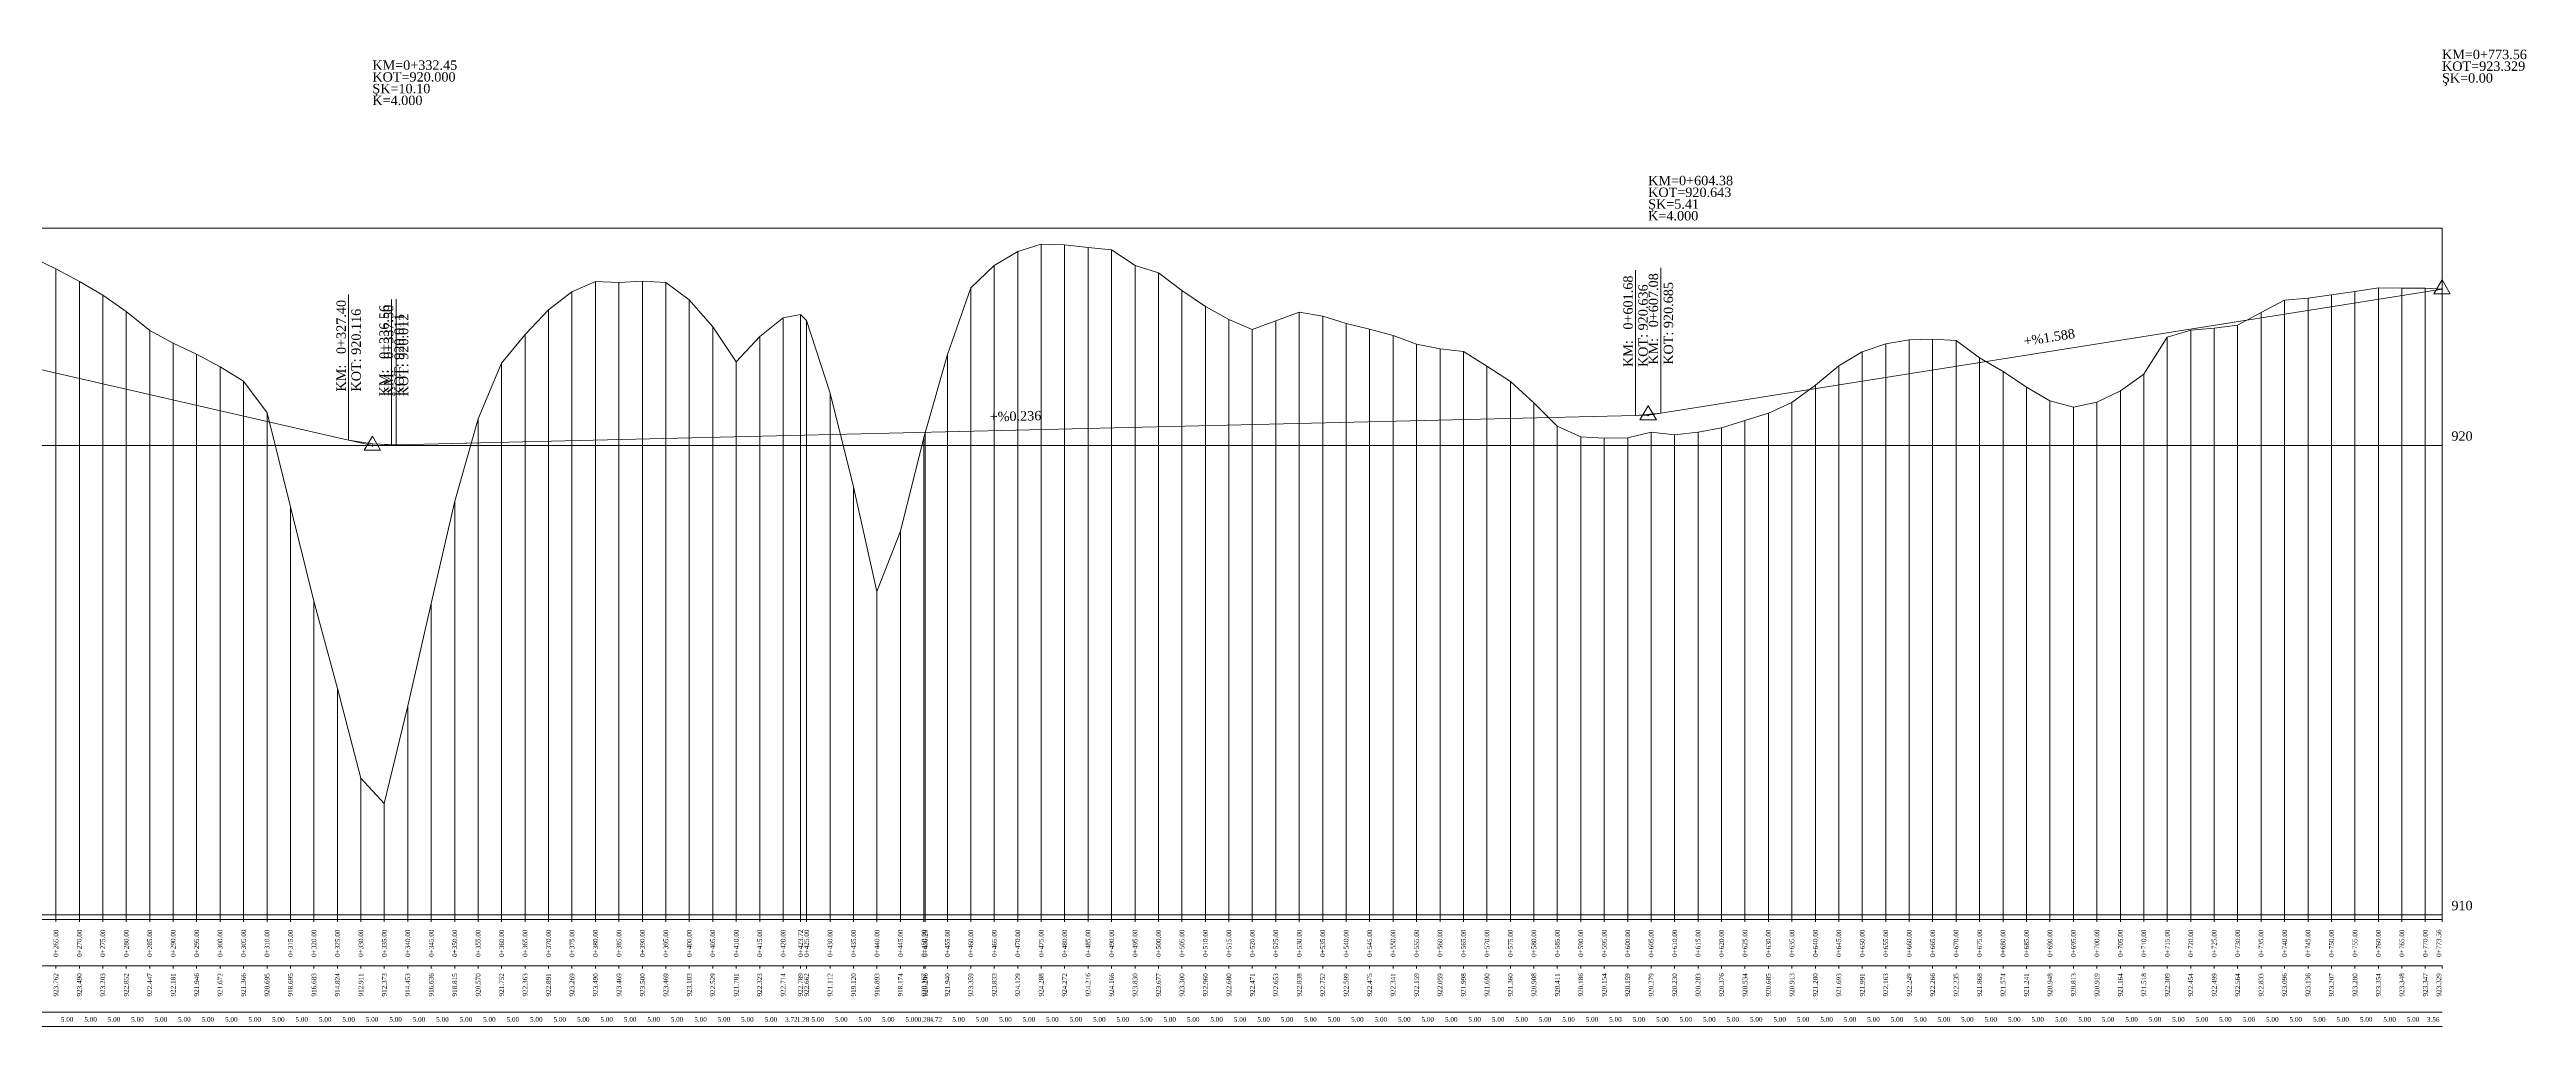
# Model space of a CAD drawing. Header units: metres. Extents: x 478603 to 489313, y 4282657 to 4289463.
# Drawn here: x 484211 to 484739, y 4287267 to 4287475 of the extents above; entities that cross this region are included whole.
import ezdxf

# ---------------------------------------------------------------- set-up
doc = ezdxf.new("R2010")
doc.units = ezdxf.units.M
for name, color, linetype, lineweight in [('PL_SEMBOL', 7, 'Continuous', 0), ('PR_ALINMAN', 1, 'Continuous', 0), ('PR_ENK_ARAMESAFE', 5, 'Continuous', 0), ('PR_ENK_EKSEN1', 5, 'Continuous', 0), ('PR_ENK_EKSEN1D', 1, 'Continuous', 0), ('PR_ENK_KM', 18, 'Continuous', 0), ('PR_ENK_Z', 96, 'Continuous', 0), ('PR_KIYAS', 153, 'Continuous', 0), ('PR_KURP', 2, 'Continuous', 0), ('PR_KURP_MIN', 30, 'Continuous', 0), ('PR_KURP_TF', 4, 'Continuous', 0), ('PR_KURP_TO', 96, 'Continuous', 0), ('PR_OLCEK', 1, 'Continuous', 0), ('PR_PROFIL', 153, 'Continuous', 0), ('PR_TANJANT', 30, 'Continuous', 0)]:
    doc.layers.add(name, color=color, linetype=linetype, lineweight=lineweight)
doc.styles.get("Standard").update_dxf_attribs({"font": 'times.ttf'})

# ---------------------------------------------------------------- blocks, each defined once
blk = doc.blocks.new('3')
at = {"layer": 'PL_SEMBOL'}
for p, q in [((0, 2), (-1.75, -1)), ((0.125, 0.125), (-0.125, -0.125)), ((-0.125, 0.125), (0.125, -0.125)), ((1.75, -1), (0, 2)), ((-1.75, -1), (1.75, -1))]:
    blk.add_line(p, q, dxfattribs=at)

msp = doc.modelspace()

# ---------------------------------------------------------------- linework, layer by layer
at = {"layer": 'PR_ALINMAN'}
for p, q in [((484127.3, 4287425.91), (484274.96, 4287392.1)), ((484554.64, 4287397.8), (484721.12, 4287424.23)), ((484285.06, 4287391.07), (484549.23, 4287397.31))]:
    msp.add_line(p, q, dxfattribs=at)
at = {"layer": 'PR_ENK_EKSEN1'}
for p, q in [((484207.56, 4287430.96), (484212.56, 4287428.56)), ((484412.56, 4287429.28), (484417.56, 4287432.23)), ((484417.56, 4287432.23), (484422.56, 4287433.82)), ((484422.56, 4287433.82), (484427.56, 4287433.67)), ((484427.56, 4287433.67), (484432.56, 4287433.1)), ((484432.56, 4287433.1), (484437.56, 4287432.6)), ((484437.56, 4287432.6), (484442.56, 4287429.25)), ((484212.56, 4287428.56), (484217.56, 4287425.85)), ((484217.56, 4287425.85), (484222.56, 4287422.98)), ((484322.56, 4287423.64), (484327.56, 4287425.85)), ((484327.56, 4287425.85), (484332.56, 4287425.64)), ((484332.56, 4287425.64), (484337.56, 4287425.95)), ((484337.56, 4287425.95), (484342.56, 4287425.63)), ((484342.56, 4287425.63), (484347.56, 4287421.98)), ((484407.56, 4287424.54), (484412.56, 4287429.28)), ((484442.56, 4287429.25), (484447.56, 4287427.71)), ((484447.56, 4287427.71), (484452.56, 4287423.95)), ((484222.56, 4287422.98), (484227.56, 4287419.47)), ((484312.56, 4287414.58), (484317.56, 4287419.86)), ((484317.56, 4287419.86), (484322.56, 4287423.64)), ((484347.56, 4287421.98), (484352.56, 4287416.24)), ((484402.56, 4287410.35), (484407.56, 4287424.54)), ((484452.56, 4287423.95), (484457.56, 4287420.54)), ((484457.56, 4287420.54), (484462.56, 4287417.75)), ((484682.56, 4287419.28), (484687.56, 4287421.9)), ((484687.56, 4287421.9), (484692.56, 4287422.31)), ((484692.56, 4287422.31), (484697.56, 4287423.02)), ((484697.56, 4287423.02), (484702.56, 4287423.75)), ((484702.56, 4287423.75), (484707.56, 4287424.49)), ((484707.56, 4287424.49), (484712.56, 4287424.42)), ((484712.56, 4287424.42), (484717.56, 4287424.41)), ((484717.56, 4287424.41), (484721.12, 4287424.23)), ((484227.56, 4287419.47), (484232.56, 4287415.42)), ((484232.56, 4287415.42), (484237.56, 4287412.75)), ((484307.56, 4287408.46), (484312.56, 4287414.58)), ((484352.56, 4287416.24), (484357.56, 4287408.76)), ((484362.56, 4287414.18), (484367.56, 4287418.09)), ((484367.56, 4287418.09), (484371.27, 4287418.84)), ((484371.27, 4287418.84), (484372.56, 4287417.57)), ((484372.56, 4287417.57), (484377.56, 4287402.07)), ((484462.56, 4287417.75), (484467.56, 4287415.65)), ((484467.56, 4287415.65), (484472.56, 4287417.48)), ((484472.56, 4287417.48), (484477.56, 4287419.33)), ((484477.56, 4287419.33), (484482.56, 4287418.47)), ((484482.56, 4287418.47), (484487.56, 4287416.93)), ((484487.56, 4287416.93), (484492.56, 4287415.69)), ((484492.56, 4287415.69), (484497.56, 4287414.36)), ((484662.56, 4287414.04), (484667.56, 4287415.48)), ((484667.56, 4287415.48), (484672.56, 4287415.94)), ((484672.56, 4287415.94), (484677.56, 4287416.59)), ((484677.56, 4287416.59), (484682.56, 4287419.28)), ((484237.56, 4287412.75), (484242.56, 4287410.41)), ((484242.56, 4287410.41), (484247.56, 4287407.67)), ((484357.56, 4287408.76), (484362.56, 4287414.18)), ((484397.84, 4287393.6), (484402.56, 4287410.35)), ((484497.56, 4287414.36), (484502.56, 4287412.54)), ((484502.56, 4287412.54), (484507.56, 4287411.54)), ((484507.56, 4287411.54), (484512.56, 4287410.92)), ((484512.56, 4287410.92), (484517.56, 4287407.84)), ((484592.56, 4287407.88), (484597.56, 4287410.85)), ((484597.56, 4287410.85), (484602.56, 4287412.57)), ((484602.56, 4287412.57), (484607.56, 4287413.43)), ((484607.56, 4287413.43), (484612.56, 4287413.6)), ((484612.56, 4287413.6), (484617.56, 4287413.3)), ((484617.56, 4287413.3), (484622.56, 4287409.63)), ((484622.56, 4287409.63), (484627.56, 4287406.69)), ((484657.56, 4287406.12), (484662.56, 4287414.04)), ((484247.56, 4287407.67), (484252.56, 4287404.61)), ((484252.56, 4287404.61), (484257.56, 4287397.9)), ((484302.56, 4287396.64), (484307.56, 4287408.46)), ((484517.56, 4287407.84), (484522.56, 4287404.55)), ((484522.56, 4287404.55), (484527.56, 4287400.03)), ((484587.56, 4287403.75), (484592.56, 4287407.88)), ((484627.56, 4287406.69), (484632.56, 4287403.36)), ((484652.56, 4287402.58), (484657.56, 4287406.12)), ((484377.56, 4287402.07), (484382.56, 4287382.15)), ((484527.56, 4287400.03), (484532.56, 4287395.05)), ((484577.56, 4287397.79), (484582.56, 4287400.08)), ((484582.56, 4287400.08), (484587.56, 4287403.75)), ((484632.56, 4287403.36), (484637.56, 4287400.42)), ((484637.56, 4287400.42), (484642.56, 4287399.07)), ((484642.56, 4287399.07), (484647.56, 4287400.14)), ((484647.56, 4287400.14), (484652.56, 4287402.58)), ((484257.56, 4287397.9), (484262.56, 4287377.89)), ((484297.56, 4287379.1), (484302.56, 4287396.64)), ((484397.56, 4287392.62), (484397.84, 4287393.6)), ((484532.56, 4287395.05), (484537.56, 4287392.81)), ((484547.56, 4287392.54), (484552.56, 4287393.74)), ((484552.56, 4287393.74), (484557.56, 4287393.24)), ((484557.56, 4287393.24), (484562.56, 4287393.78)), ((484562.56, 4287393.78), (484567.56, 4287394.71)), ((484567.56, 4287394.71), (484572.56, 4287396.29)), ((484572.56, 4287396.29), (484577.56, 4287397.79)), ((484392.56, 4287372.69), (484397.56, 4287392.62)), ((484537.56, 4287392.81), (484542.56, 4287392.49)), ((484542.56, 4287392.49), (484547.56, 4287392.54)), ((484262.56, 4287377.89), (484267.56, 4287357.77)), ((484292.56, 4287357.31), (484297.56, 4287379.1)), ((484382.56, 4287382.15), (484387.56, 4287359.87)), ((484387.56, 4287359.87), (484392.56, 4287372.69)), ((484267.56, 4287357.77), (484272.56, 4287339.19)), ((484287.56, 4287335.47), (484292.56, 4287357.31)), ((484272.56, 4287339.19), (484277.56, 4287320.05)), ((484282.56, 4287314.67), (484287.56, 4287335.47)), ((484277.56, 4287320.05), (484282.56, 4287314.67))]:
    msp.add_line(p, q, dxfattribs=at)
at = {"layer": 'PR_ENK_EKSEN1D'}
for p, q in [((484417.56, 4287289.95), (484417.56, 4287432.23)), ((484422.56, 4287289.95), (484422.56, 4287433.82)), ((484427.56, 4287289.95), (484427.56, 4287433.67)), ((484432.56, 4287289.95), (484432.56, 4287433.1)), ((484437.56, 4287289.95), (484437.56, 4287432.6)), ((484212.56, 4287289.95), (484212.56, 4287428.56)), ((484217.56, 4287289.95), (484217.56, 4287425.85)), ((484327.56, 4287289.95), (484327.56, 4287425.85)), ((484332.56, 4287289.95), (484332.56, 4287425.64)), ((484337.56, 4287289.95), (484337.56, 4287425.95)), ((484342.56, 4287289.95), (484342.56, 4287425.63)), ((484412.56, 4287289.95), (484412.56, 4287429.28)), ((484442.56, 4287289.95), (484442.56, 4287429.25)), ((484447.56, 4287289.95), (484447.56, 4287427.71)), ((484222.56, 4287289.95), (484222.56, 4287422.98)), ((484317.56, 4287289.95), (484317.56, 4287419.86)), ((484322.56, 4287289.95), (484322.56, 4287423.64)), ((484347.56, 4287289.95), (484347.56, 4287421.98)), ((484407.56, 4287289.95), (484407.56, 4287424.54)), ((484452.56, 4287289.95), (484452.56, 4287423.95)), ((484457.56, 4287289.95), (484457.56, 4287420.54)), ((484687.56, 4287289.95), (484687.56, 4287421.9)), ((484692.56, 4287289.95), (484692.56, 4287422.31)), ((484697.56, 4287289.95), (484697.56, 4287423.02)), ((484702.56, 4287289.95), (484702.56, 4287423.75)), ((484707.56, 4287289.95), (484707.56, 4287424.49)), ((484712.56, 4287289.95), (484712.56, 4287424.42)), ((484717.56, 4287289.95), (484717.56, 4287424.41)), ((484721.12, 4287289.95), (484721.12, 4287424.23)), ((484227.56, 4287289.95), (484227.56, 4287419.47)), ((484232.56, 4287289.95), (484232.56, 4287415.42)), ((484312.56, 4287289.95), (484312.56, 4287414.58)), ((484352.56, 4287289.95), (484352.56, 4287416.24)), ((484367.56, 4287289.95), (484367.56, 4287418.09)), ((484371.27, 4287289.95), (484371.27, 4287418.84)), ((484372.56, 4287289.95), (484372.56, 4287417.57)), ((484462.56, 4287289.95), (484462.56, 4287417.75)), ((484467.56, 4287289.95), (484467.56, 4287415.65)), ((484472.56, 4287289.95), (484472.56, 4287417.48)), ((484477.56, 4287289.95), (484477.56, 4287419.33)), ((484482.56, 4287289.95), (484482.56, 4287418.47)), ((484487.56, 4287289.95), (484487.56, 4287416.93)), ((484492.56, 4287289.95), (484492.56, 4287415.69)), ((484667.56, 4287289.95), (484667.56, 4287415.48)), ((484672.56, 4287289.95), (484672.56, 4287415.94)), ((484677.56, 4287289.95), (484677.56, 4287416.59)), ((484682.56, 4287289.95), (484682.56, 4287419.28)), ((484237.56, 4287289.95), (484237.56, 4287412.75)), ((484242.56, 4287289.95), (484242.56, 4287410.41)), ((484362.56, 4287289.95), (484362.56, 4287414.18)), ((484402.56, 4287289.95), (484402.56, 4287410.35)), ((484497.56, 4287289.95), (484497.56, 4287414.36)), ((484502.56, 4287289.95), (484502.56, 4287412.54)), ((484507.56, 4287289.95), (484507.56, 4287411.54)), ((484512.56, 4287289.95), (484512.56, 4287410.92)), ((484597.56, 4287289.95), (484597.56, 4287410.85)), ((484602.56, 4287289.95), (484602.56, 4287412.57)), ((484607.56, 4287289.95), (484607.56, 4287413.43)), ((484612.56, 4287289.95), (484612.56, 4287413.6)), ((484617.56, 4287289.95), (484617.56, 4287413.3)), ((484622.56, 4287289.95), (484622.56, 4287409.63)), ((484662.56, 4287289.95), (484662.56, 4287414.04)), ((484247.56, 4287289.95), (484247.56, 4287407.67)), ((484252.56, 4287289.95), (484252.56, 4287404.61)), ((484307.56, 4287289.95), (484307.56, 4287408.46)), ((484357.56, 4287289.95), (484357.56, 4287408.76)), ((484517.56, 4287289.95), (484517.56, 4287407.84)), ((484522.56, 4287289.95), (484522.56, 4287404.55)), ((484592.56, 4287289.95), (484592.56, 4287407.88)), ((484627.56, 4287289.95), (484627.56, 4287406.69)), ((484657.56, 4287289.95), (484657.56, 4287406.12)), ((484377.56, 4287289.95), (484377.56, 4287402.07)), ((484527.56, 4287289.95), (484527.56, 4287400.03)), ((484582.56, 4287289.95), (484582.56, 4287400.08)), ((484587.56, 4287289.95), (484587.56, 4287403.75)), ((484632.56, 4287289.95), (484632.56, 4287403.36)), ((484637.56, 4287289.95), (484637.56, 4287400.42)), ((484642.56, 4287289.95), (484642.56, 4287399.07)), ((484647.56, 4287289.95), (484647.56, 4287400.14)), ((484652.56, 4287289.95), (484652.56, 4287402.58)), ((484257.56, 4287289.95), (484257.56, 4287397.9)), ((484302.56, 4287289.95), (484302.56, 4287396.64)), ((484397.84, 4287289.95), (484397.84, 4287393.6)), ((484532.56, 4287289.95), (484532.56, 4287395.05)), ((484552.56, 4287289.95), (484552.56, 4287393.74)), ((484562.56, 4287289.95), (484562.56, 4287393.78)), ((484567.56, 4287289.95), (484567.56, 4287394.71)), ((484572.56, 4287289.95), (484572.56, 4287396.29)), ((484577.56, 4287289.95), (484577.56, 4287397.79)), ((484397.56, 4287289.95), (484397.56, 4287392.62)), ((484537.56, 4287289.95), (484537.56, 4287392.81)), ((484542.56, 4287289.95), (484542.56, 4287392.49)), ((484547.56, 4287289.95), (484547.56, 4287392.54)), ((484557.56, 4287289.95), (484557.56, 4287393.24)), ((484262.56, 4287289.95), (484262.56, 4287377.89)), ((484297.56, 4287289.95), (484297.56, 4287379.1)), ((484382.56, 4287289.95), (484382.56, 4287382.15)), ((484392.56, 4287289.95), (484392.56, 4287372.69)), ((484267.56, 4287289.95), (484267.56, 4287357.77)), ((484292.56, 4287289.95), (484292.56, 4287357.31)), ((484387.56, 4287289.95), (484387.56, 4287359.87)), ((484272.56, 4287289.95), (484272.56, 4287339.19)), ((484287.56, 4287289.95), (484287.56, 4287335.47)), ((484277.56, 4287289.95), (484277.56, 4287320.05)), ((484282.56, 4287289.95), (484282.56, 4287314.67))]:
    msp.add_line(p, q, dxfattribs=at)
at = {"layer": 'PR_KIYAS'}
for p, q in [((483947.56, 4287390.95), (484721.12, 4287390.95)), ((483947.56, 4287290.95), (484721.12, 4287290.95))]:
    msp.add_line(p, q, dxfattribs=at)
at = {"layer": 'PR_KURP'}
for p, q in [((484549.23, 4287397.31), (484554.64, 4287397.8)), ((484274.96, 4287392.1), (484280.01, 4287391.27)), ((484280.01, 4287391.27), (484285.06, 4287391.07))]:
    msp.add_line(p, q, dxfattribs=at)
at = {"layer": 'PR_KURP_MIN'}
msp.add_line((484284.11, 4287391.05), (484284.11, 4287422.05), dxfattribs=at)
at = {"layer": 'PR_KURP_TF'}
for p, q in [((484554.64, 4287397.8), (484554.64, 4287428.8)), ((484285.06, 4287391.07), (484285.06, 4287422.07))]:
    msp.add_line(p, q, dxfattribs=at)
at = {"layer": 'PR_KURP_TO'}
for p, q in [((484549.23, 4287397.31), (484549.23, 4287428.31)), ((484274.96, 4287392.1), (484274.96, 4287423.1))]:
    msp.add_line(p, q, dxfattribs=at)
at = {"layer": 'PR_OLCEK'}
msp.add_point((484721.12, 4287289.95, 909.9), dxfattribs=at)
at = {"layer": 'PR_PROFIL'}
for p, q in [((483947.56, 4287437.24), (484721.12, 4287437.24)), ((484721.12, 4287289.95), (484721.12, 4287437.24)), ((483927.56, 4287289.95), (484721.12, 4287289.95)), ((484212.56, 4287289.45), (484212.56, 4287289.95)), ((484217.56, 4287289.45), (484217.56, 4287289.95)), ((484222.56, 4287289.45), (484222.56, 4287289.95)), ((484227.56, 4287289.45), (484227.56, 4287289.95)), ((484232.56, 4287289.45), (484232.56, 4287289.95)), ((484237.56, 4287289.45), (484237.56, 4287289.95)), ((484242.56, 4287289.45), (484242.56, 4287289.95)), ((484247.56, 4287289.45), (484247.56, 4287289.95)), ((484252.56, 4287289.45), (484252.56, 4287289.95)), ((484257.56, 4287289.45), (484257.56, 4287289.95)), ((484262.56, 4287289.45), (484262.56, 4287289.95)), ((484267.56, 4287289.45), (484267.56, 4287289.95)), ((484272.56, 4287289.45), (484272.56, 4287289.95)), ((484277.56, 4287289.45), (484277.56, 4287289.95)), ((484282.56, 4287289.45), (484282.56, 4287289.95)), ((484287.56, 4287289.45), (484287.56, 4287289.95)), ((484292.56, 4287289.45), (484292.56, 4287289.95)), ((484297.56, 4287289.45), (484297.56, 4287289.95)), ((484302.56, 4287289.45), (484302.56, 4287289.95)), ((484307.56, 4287289.45), (484307.56, 4287289.95)), ((484312.56, 4287289.45), (484312.56, 4287289.95)), ((484317.56, 4287289.45), (484317.56, 4287289.95)), ((484322.56, 4287289.45), (484322.56, 4287289.95)), ((484327.56, 4287289.45), (484327.56, 4287289.95)), ((484332.56, 4287289.45), (484332.56, 4287289.95)), ((484337.56, 4287289.45), (484337.56, 4287289.95)), ((484342.56, 4287289.45), (484342.56, 4287289.95)), ((484347.56, 4287289.45), (484347.56, 4287289.95)), ((484352.56, 4287289.45), (484352.56, 4287289.95)), ((484357.56, 4287289.45), (484357.56, 4287289.95)), ((484362.56, 4287289.45), (484362.56, 4287289.95)), ((484367.56, 4287289.45), (484367.56, 4287289.95)), ((484371.27, 4287289.45), (484371.27, 4287289.95)), ((484372.56, 4287289.45), (484372.56, 4287289.95)), ((484377.56, 4287289.45), (484377.56, 4287289.95)), ((484382.56, 4287289.45), (484382.56, 4287289.95)), ((484387.56, 4287289.45), (484387.56, 4287289.95)), ((484392.56, 4287289.45), (484392.56, 4287289.95)), ((484397.56, 4287289.45), (484397.56, 4287289.95)), ((484397.84, 4287289.45), (484397.84, 4287289.95)), ((484402.56, 4287289.45), (484402.56, 4287289.95)), ((484407.56, 4287289.45), (484407.56, 4287289.95)), ((484412.56, 4287289.45), (484412.56, 4287289.95)), ((484417.56, 4287289.45), (484417.56, 4287289.95)), ((484422.56, 4287289.45), (484422.56, 4287289.95)), ((484427.56, 4287289.45), (484427.56, 4287289.95)), ((484432.56, 4287289.45), (484432.56, 4287289.95)), ((484437.56, 4287289.45), (484437.56, 4287289.95)), ((484442.56, 4287289.45), (484442.56, 4287289.95)), ((484447.56, 4287289.45), (484447.56, 4287289.95)), ((484452.56, 4287289.45), (484452.56, 4287289.95)), ((484457.56, 4287289.45), (484457.56, 4287289.95)), ((484462.56, 4287289.45), (484462.56, 4287289.95)), ((484467.56, 4287289.45), (484467.56, 4287289.95)), ((484472.56, 4287289.45), (484472.56, 4287289.95)), ((484477.56, 4287289.45), (484477.56, 4287289.95)), ((484482.56, 4287289.45), (484482.56, 4287289.95)), ((484487.56, 4287289.45), (484487.56, 4287289.95)), ((484492.56, 4287289.45), (484492.56, 4287289.95)), ((484497.56, 4287289.45), (484497.56, 4287289.95)), ((484502.56, 4287289.45), (484502.56, 4287289.95)), ((484507.56, 4287289.45), (484507.56, 4287289.95)), ((484512.56, 4287289.45), (484512.56, 4287289.95)), ((484517.56, 4287289.45), (484517.56, 4287289.95)), ((484522.56, 4287289.45), (484522.56, 4287289.95)), ((484527.56, 4287289.45), (484527.56, 4287289.95)), ((484532.56, 4287289.45), (484532.56, 4287289.95)), ((484537.56, 4287289.45), (484537.56, 4287289.95)), ((484542.56, 4287289.45), (484542.56, 4287289.95)), ((484547.56, 4287289.45), (484547.56, 4287289.95)), ((484552.56, 4287289.45), (484552.56, 4287289.95)), ((484557.56, 4287289.45), (484557.56, 4287289.95)), ((484562.56, 4287289.45), (484562.56, 4287289.95)), ((484567.56, 4287289.45), (484567.56, 4287289.95)), ((484572.56, 4287289.45), (484572.56, 4287289.95)), ((484577.56, 4287289.45), (484577.56, 4287289.95)), ((484582.56, 4287289.45), (484582.56, 4287289.95)), ((484587.56, 4287289.45), (484587.56, 4287289.95)), ((484592.56, 4287289.45), (484592.56, 4287289.95)), ((484597.56, 4287289.45), (484597.56, 4287289.95)), ((484602.56, 4287289.45), (484602.56, 4287289.95)), ((484607.56, 4287289.45), (484607.56, 4287289.95)), ((484612.56, 4287289.45), (484612.56, 4287289.95)), ((484617.56, 4287289.45), (484617.56, 4287289.95)), ((484622.56, 4287289.45), (484622.56, 4287289.95)), ((484627.56, 4287289.45), (484627.56, 4287289.95)), ((484632.56, 4287289.45), (484632.56, 4287289.95)), ((484637.56, 4287289.45), (484637.56, 4287289.95)), ((484642.56, 4287289.45), (484642.56, 4287289.95)), ((484647.56, 4287289.45), (484647.56, 4287289.95)), ((484652.56, 4287289.45), (484652.56, 4287289.95)), ((484657.56, 4287289.45), (484657.56, 4287289.95)), ((484662.56, 4287289.45), (484662.56, 4287289.95)), ((484667.56, 4287289.45), (484667.56, 4287289.95)), ((484672.56, 4287289.45), (484672.56, 4287289.95)), ((484677.56, 4287289.45), (484677.56, 4287289.95)), ((484682.56, 4287289.45), (484682.56, 4287289.95)), ((484687.56, 4287289.45), (484687.56, 4287289.95)), ((484692.56, 4287289.45), (484692.56, 4287289.95)), ((484697.56, 4287289.45), (484697.56, 4287289.95)), ((484702.56, 4287289.45), (484702.56, 4287289.95)), ((484707.56, 4287289.45), (484707.56, 4287289.95)), ((484712.56, 4287289.45), (484712.56, 4287289.95)), ((484717.56, 4287289.45), (484717.56, 4287289.95)), ((484721.12, 4287289.45), (484721.12, 4287289.95)), ((483927.56, 4287280.07), (484721.12, 4287280.07)), ((484212.56, 4287279.57), (484212.56, 4287280.07)), ((484217.56, 4287279.57), (484217.56, 4287280.07)), ((484222.56, 4287279.57), (484222.56, 4287280.07)), ((484227.56, 4287279.57), (484227.56, 4287280.07)), ((484232.56, 4287279.57), (484232.56, 4287280.07)), ((484237.56, 4287279.57), (484237.56, 4287280.07)), ((484242.56, 4287279.57), (484242.56, 4287280.07)), ((484247.56, 4287279.57), (484247.56, 4287280.07)), ((484252.56, 4287279.57), (484252.56, 4287280.07)), ((484257.56, 4287279.57), (484257.56, 4287280.07)), ((484262.56, 4287279.57), (484262.56, 4287280.07)), ((484267.56, 4287279.57), (484267.56, 4287280.07)), ((484272.56, 4287279.57), (484272.56, 4287280.07)), ((484277.56, 4287279.57), (484277.56, 4287280.07)), ((484282.56, 4287279.57), (484282.56, 4287280.07)), ((484287.56, 4287279.57), (484287.56, 4287280.07)), ((484292.56, 4287279.57), (484292.56, 4287280.07)), ((484297.56, 4287279.57), (484297.56, 4287280.07)), ((484302.56, 4287279.57), (484302.56, 4287280.07)), ((484307.56, 4287279.57), (484307.56, 4287280.07)), ((484312.56, 4287279.57), (484312.56, 4287280.07)), ((484317.56, 4287279.57), (484317.56, 4287280.07)), ((484322.56, 4287279.57), (484322.56, 4287280.07)), ((484327.56, 4287279.57), (484327.56, 4287280.07)), ((484332.56, 4287279.57), (484332.56, 4287280.07)), ((484337.56, 4287279.57), (484337.56, 4287280.07)), ((484342.56, 4287279.57), (484342.56, 4287280.07)), ((484347.56, 4287279.57), (484347.56, 4287280.07)), ((484352.56, 4287279.57), (484352.56, 4287280.07)), ((484357.56, 4287279.57), (484357.56, 4287280.07)), ((484362.56, 4287279.57), (484362.56, 4287280.07)), ((484367.56, 4287279.57), (484367.56, 4287280.07)), ((484371.27, 4287279.57), (484371.27, 4287280.07)), ((484372.56, 4287279.57), (484372.56, 4287280.07)), ((484377.56, 4287279.57), (484377.56, 4287280.07)), ((484382.56, 4287279.57), (484382.56, 4287280.07)), ((484387.56, 4287279.57), (484387.56, 4287280.07)), ((484392.56, 4287279.57), (484392.56, 4287280.07)), ((484397.56, 4287279.57), (484397.56, 4287280.07)), ((484397.84, 4287279.57), (484397.84, 4287280.07)), ((484402.56, 4287279.57), (484402.56, 4287280.07)), ((484407.56, 4287279.57), (484407.56, 4287280.07)), ((484412.56, 4287279.57), (484412.56, 4287280.07)), ((484417.56, 4287279.57), (484417.56, 4287280.07)), ((484422.56, 4287279.57), (484422.56, 4287280.07)), ((484427.56, 4287279.57), (484427.56, 4287280.07)), ((484432.56, 4287279.57), (484432.56, 4287280.07)), ((484437.56, 4287279.57), (484437.56, 4287280.07)), ((484442.56, 4287279.57), (484442.56, 4287280.07)), ((484447.56, 4287279.57), (484447.56, 4287280.07)), ((484452.56, 4287279.57), (484452.56, 4287280.07)), ((484457.56, 4287279.57), (484457.56, 4287280.07)), ((484462.56, 4287279.57), (484462.56, 4287280.07)), ((484467.56, 4287279.57), (484467.56, 4287280.07)), ((484472.56, 4287279.57), (484472.56, 4287280.07)), ((484477.56, 4287279.57), (484477.56, 4287280.07)), ((484482.56, 4287279.57), (484482.56, 4287280.07)), ((484487.56, 4287279.57), (484487.56, 4287280.07)), ((484492.56, 4287279.57), (484492.56, 4287280.07)), ((484497.56, 4287279.57), (484497.56, 4287280.07)), ((484502.56, 4287279.57), (484502.56, 4287280.07)), ((484507.56, 4287279.57), (484507.56, 4287280.07)), ((484512.56, 4287279.57), (484512.56, 4287280.07)), ((484517.56, 4287279.57), (484517.56, 4287280.07)), ((484522.56, 4287279.57), (484522.56, 4287280.07)), ((484527.56, 4287279.57), (484527.56, 4287280.07)), ((484532.56, 4287279.57), (484532.56, 4287280.07)), ((484537.56, 4287279.57), (484537.56, 4287280.07)), ((484542.56, 4287279.57), (484542.56, 4287280.07)), ((484547.56, 4287279.57), (484547.56, 4287280.07)), ((484552.56, 4287279.57), (484552.56, 4287280.07)), ((484557.56, 4287279.57), (484557.56, 4287280.07)), ((484562.56, 4287279.57), (484562.56, 4287280.07)), ((484567.56, 4287279.57), (484567.56, 4287280.07)), ((484572.56, 4287279.57), (484572.56, 4287280.07)), ((484577.56, 4287279.57), (484577.56, 4287280.07)), ((484582.56, 4287279.57), (484582.56, 4287280.07)), ((484587.56, 4287279.57), (484587.56, 4287280.07)), ((484592.56, 4287279.57), (484592.56, 4287280.07)), ((484597.56, 4287279.57), (484597.56, 4287280.07)), ((484602.56, 4287279.57), (484602.56, 4287280.07)), ((484607.56, 4287279.57), (484607.56, 4287280.07)), ((484612.56, 4287279.57), (484612.56, 4287280.07)), ((484617.56, 4287279.57), (484617.56, 4287280.07)), ((484622.56, 4287279.57), (484622.56, 4287280.07)), ((484627.56, 4287279.57), (484627.56, 4287280.07)), ((484632.56, 4287279.57), (484632.56, 4287280.07)), ((484637.56, 4287279.57), (484637.56, 4287280.07)), ((484642.56, 4287279.57), (484642.56, 4287280.07)), ((484647.56, 4287279.57), (484647.56, 4287280.07)), ((484652.56, 4287279.57), (484652.56, 4287280.07)), ((484657.56, 4287279.57), (484657.56, 4287280.07)), ((484662.56, 4287279.57), (484662.56, 4287280.07)), ((484667.56, 4287279.57), (484667.56, 4287280.07)), ((484672.56, 4287279.57), (484672.56, 4287280.07)), ((484677.56, 4287279.57), (484677.56, 4287280.07)), ((484682.56, 4287279.57), (484682.56, 4287280.07)), ((484687.56, 4287279.57), (484687.56, 4287280.07)), ((484692.56, 4287279.57), (484692.56, 4287280.07)), ((484697.56, 4287279.57), (484697.56, 4287280.07)), ((484702.56, 4287279.57), (484702.56, 4287280.07)), ((484707.56, 4287279.57), (484707.56, 4287280.07)), ((484712.56, 4287279.57), (484712.56, 4287280.07)), ((484717.56, 4287279.57), (484717.56, 4287280.07)), ((484721.12, 4287279.57), (484721.12, 4287280.07)), ((483927.56, 4287270.2), (484721.12, 4287270.2)), ((483927.56, 4287267.2), (484721.12, 4287267.2))]:
    msp.add_line(p, q, dxfattribs=at)
at = {"layer": 'PR_TANJANT'}
for p, q in [((484549.23, 4287397.31), (484551.93, 4287397.37)), ((484551.93, 4287397.37), (484554.64, 4287397.8)), ((484274.96, 4287392.1), (484280.01, 4287390.95)), ((484280.01, 4287390.95), (484285.06, 4287391.07))]:
    msp.add_line(p, q, dxfattribs=at)

# ---------------------------------------------------------------- block references
at = {"layer": 'PR_ALINMAN'}
for p in [(484721.12, 4287424.23), (484551.93, 4287397.37), (484280.01, 4287390.95)]:
    msp.add_blockref('3', p, dxfattribs=at)

# ---------------------------------------------------------------- texts
for s, p in [('KM=0+332.45', (484280.01, 4287470.95)), ('KM=0+773.56', (484721.12, 4287473.23)), ('KOT=923.329', (484721.12, 4287470.73)), ('KOT=920.000', (484280.01, 4287468.45)), ('ŞK=10.10', (484280.01, 4287465.95)), ('ŞK=0.00', (484721.12, 4287468.23)), ('K=4.000', (484280.01, 4287463.45)), ('KM=0+604.38', (484551.93, 4287446.37)), ('KOT=920.643', (484551.93, 4287443.87)), ('K=4.000', (484551.93, 4287438.87)), ('ŞK=5.41', (484551.93, 4287441.37))]:
    msp.add_text(s, height=2, dxfattribs=at).set_placement(p)
for s, rotation, p in [('+%1.588', 9.0217, (484632.13, 4287412.13)), ('+%0.236', 1.3536, (484411.6, 4287396.06))]:
    msp.add_text(s, height=2, rotation=rotation, dxfattribs=at).set_placement(p)
at = {"layer": 'PR_ENK_ARAMESAFE'}
for s, p in [('5.00', (484213.62, 4287268.2)), ('5.00', (484218.62, 4287268.2)), ('5.00', (484223.62, 4287268.2)), ('5.00', (484228.62, 4287268.2)), ('5.00', (484233.62, 4287268.2)), ('5.00', (484238.62, 4287268.2)), ('5.00', (484243.62, 4287268.2)), ('5.00', (484248.62, 4287268.2)), ('5.00', (484253.62, 4287268.2)), ('5.00', (484258.62, 4287268.2)), ('5.00', (484263.62, 4287268.2)), ('5.00', (484268.62, 4287268.2)), ('5.00', (484273.62, 4287268.2)), ('5.00', (484278.62, 4287268.2)), ('5.00', (484283.62, 4287268.2)), ('5.00', (484288.62, 4287268.2)), ('5.00', (484293.62, 4287268.2)), ('5.00', (484298.62, 4287268.2)), ('5.00', (484303.62, 4287268.2)), ('5.00', (484308.62, 4287268.2)), ('5.00', (484313.62, 4287268.2)), ('5.00', (484318.62, 4287268.2)), ('5.00', (484323.62, 4287268.2)), ('5.00', (484328.62, 4287268.2)), ('5.00', (484333.62, 4287268.2)), ('5.00', (484338.62, 4287268.2)), ('5.00', (484343.62, 4287268.2)), ('5.00', (484348.62, 4287268.2)), ('5.00', (484353.62, 4287268.2)), ('5.00', (484358.62, 4287268.2)), ('5.00', (484363.62, 4287268.2)), ('3.72', (484367.98, 4287268.2)), ('1.28', (484370.48, 4287268.2)), ('5.00', (484373.62, 4287268.2)), ('5.00', (484378.62, 4287268.2)), ('5.00', (484383.62, 4287268.2)), ('5.00', (484388.62, 4287268.2)), ('5.00', (484393.62, 4287268.2)), ('0.28', (484396.26, 4287268.2)), ('4.72', (484398.76, 4287268.2)), ('5.00', (484403.62, 4287268.2)), ('5.00', (484408.62, 4287268.2)), ('5.00', (484413.62, 4287268.2)), ('5.00', (484418.62, 4287268.2)), ('5.00', (484423.62, 4287268.2)), ('5.00', (484428.62, 4287268.2)), ('5.00', (484433.62, 4287268.2)), ('5.00', (484438.62, 4287268.2)), ('5.00', (484443.62, 4287268.2)), ('5.00', (484448.62, 4287268.2)), ('5.00', (484453.62, 4287268.2)), ('5.00', (484458.62, 4287268.2)), ('5.00', (484463.62, 4287268.2)), ('5.00', (484468.62, 4287268.2)), ('5.00', (484473.62, 4287268.2)), ('5.00', (484478.62, 4287268.2)), ('5.00', (484483.62, 4287268.2)), ('5.00', (484488.62, 4287268.2)), ('5.00', (484493.62, 4287268.2)), ('5.00', (484498.62, 4287268.2)), ('5.00', (484503.62, 4287268.2)), ('5.00', (484508.62, 4287268.2)), ('5.00', (484513.62, 4287268.2)), ('5.00', (484518.62, 4287268.2)), ('5.00', (484523.62, 4287268.2)), ('5.00', (484528.62, 4287268.2)), ('5.00', (484533.62, 4287268.2)), ('5.00', (484538.62, 4287268.2)), ('5.00', (484543.62, 4287268.2)), ('5.00', (484548.62, 4287268.2)), ('5.00', (484553.62, 4287268.2)), ('5.00', (484558.62, 4287268.2)), ('5.00', (484563.62, 4287268.2)), ('5.00', (484568.62, 4287268.2)), ('5.00', (484573.62, 4287268.2)), ('5.00', (484578.62, 4287268.2)), ('5.00', (484583.62, 4287268.2)), ('5.00', (484588.62, 4287268.2)), ('5.00', (484593.62, 4287268.2)), ('5.00', (484598.62, 4287268.2)), ('5.00', (484603.62, 4287268.2)), ('5.00', (484608.62, 4287268.2)), ('5.00', (484613.62, 4287268.2)), ('5.00', (484618.62, 4287268.2)), ('5.00', (484623.62, 4287268.2)), ('5.00', (484628.62, 4287268.2)), ('5.00', (484633.62, 4287268.2)), ('5.00', (484638.62, 4287268.2)), ('5.00', (484643.62, 4287268.2)), ('5.00', (484648.62, 4287268.2)), ('5.00', (484653.62, 4287268.2)), ('5.00', (484658.62, 4287268.2)), ('5.00', (484663.62, 4287268.2)), ('5.00', (484668.62, 4287268.2)), ('5.00', (484673.62, 4287268.2)), ('5.00', (484678.62, 4287268.2)), ('5.00', (484683.62, 4287268.2)), ('5.00', (484688.62, 4287268.2)), ('5.00', (484693.62, 4287268.2)), ('5.00', (484698.62, 4287268.2)), ('5.00', (484703.62, 4287268.2)), ('5.00', (484708.62, 4287268.2)), ('5.00', (484713.62, 4287268.2)), ('3.56', (484717.9, 4287268.2))]:
    msp.add_text(s, height=1, dxfattribs=at).set_placement(p)
at = {"layer": 'PR_ENK_KM'}
for s, p in [('  0+265.00', (484213.06, 4287281.24)), ('  0+270.00', (484218.06, 4287281.24)), ('  0+275.00', (484223.06, 4287281.24)), ('  0+280.00', (484228.06, 4287281.24)), ('  0+285.00', (484233.06, 4287281.24)), ('  0+290.00', (484238.06, 4287281.24)), ('  0+295.00', (484243.06, 4287281.24)), ('  0+300.00', (484248.06, 4287281.24)), ('  0+305.00', (484253.06, 4287281.24)), ('  0+310.00', (484258.06, 4287281.24)), ('  0+315.00', (484263.06, 4287281.24)), ('  0+320.00', (484268.06, 4287281.24)), ('  0+325.00', (484273.06, 4287281.24)), ('  0+330.00', (484278.06, 4287281.24)), ('  0+335.00', (484283.06, 4287281.24)), ('  0+340.00', (484288.06, 4287281.24)), ('  0+345.00', (484293.06, 4287281.24)), ('  0+350.00', (484298.06, 4287281.24)), ('  0+355.00', (484303.06, 4287281.24)), ('  0+360.00', (484308.06, 4287281.24)), ('  0+365.00', (484313.06, 4287281.24)), ('  0+370.00', (484318.06, 4287281.24)), ('  0+375.00', (484323.06, 4287281.24)), ('  0+380.00', (484328.06, 4287281.24)), ('  0+385.00', (484333.06, 4287281.24)), ('  0+390.00', (484338.06, 4287281.24)), ('  0+395.00', (484343.06, 4287281.24)), ('  0+400.00', (484348.06, 4287281.24)), ('  0+405.00', (484353.06, 4287281.24)), ('  0+410.00', (484358.06, 4287281.24)), ('  0+415.00', (484363.06, 4287281.24)), ('  0+420.00', (484368.06, 4287281.24)), ('  0+423.72', (484371.77, 4287281.24)), ('  0+425.00', (484373.06, 4287281.24)), ('  0+430.00', (484378.06, 4287281.24)), ('  0+435.00', (484383.06, 4287281.24)), ('  0+440.00', (484388.06, 4287281.24)), ('  0+445.00', (484393.06, 4287281.24)), ('  0+450.00', (484398.06, 4287281.24)), ('  0+450.28', (484398.34, 4287281.24)), ('  0+455.00', (484403.06, 4287281.24)), ('  0+460.00', (484408.06, 4287281.24)), ('  0+465.00', (484413.06, 4287281.24)), ('  0+470.00', (484418.06, 4287281.24)), ('  0+475.00', (484423.06, 4287281.24)), ('  0+480.00', (484428.06, 4287281.24)), ('  0+485.00', (484433.06, 4287281.24)), ('  0+490.00', (484438.06, 4287281.24)), ('  0+495.00', (484443.06, 4287281.24)), ('  0+500.00', (484448.06, 4287281.24)), ('  0+505.00', (484453.06, 4287281.24)), ('  0+510.00', (484458.06, 4287281.24)), ('  0+515.00', (484463.06, 4287281.24)), ('  0+520.00', (484468.06, 4287281.24)), ('  0+525.00', (484473.06, 4287281.24)), ('  0+530.00', (484478.06, 4287281.24)), ('  0+535.00', (484483.06, 4287281.24)), ('  0+540.00', (484488.06, 4287281.24)), ('  0+545.00', (484493.06, 4287281.24)), ('  0+550.00', (484498.06, 4287281.24)), ('  0+555.00', (484503.06, 4287281.24)), ('  0+560.00', (484508.06, 4287281.24)), ('  0+565.00', (484513.06, 4287281.24)), ('  0+570.00', (484518.06, 4287281.24)), ('  0+575.00', (484523.06, 4287281.24)), ('  0+580.00', (484528.06, 4287281.24)), ('  0+585.00', (484533.06, 4287281.24)), ('  0+590.00', (484538.06, 4287281.24)), ('  0+595.00', (484543.06, 4287281.24)), ('  0+600.00', (484548.06, 4287281.24)), ('  0+605.00', (484553.06, 4287281.24)), ('  0+610.00', (484558.06, 4287281.24)), ('  0+615.00', (484563.06, 4287281.24)), ('  0+620.00', (484568.06, 4287281.24)), ('  0+625.00', (484573.06, 4287281.24)), ('  0+630.00', (484578.06, 4287281.24)), ('  0+635.00', (484583.06, 4287281.24)), ('  0+640.00', (484588.06, 4287281.24)), ('  0+645.00', (484593.06, 4287281.24)), ('  0+650.00', (484598.06, 4287281.24)), ('  0+655.00', (484603.06, 4287281.24)), ('  0+660.00', (484608.06, 4287281.24)), ('  0+665.00', (484613.06, 4287281.24)), ('  0+670.00', (484618.06, 4287281.24)), ('  0+675.00', (484623.06, 4287281.24)), ('  0+680.00', (484628.06, 4287281.24)), ('  0+685.00', (484633.06, 4287281.24)), ('  0+690.00', (484638.06, 4287281.24)), ('  0+695.00', (484643.06, 4287281.24)), ('  0+700.00', (484648.06, 4287281.24)), ('  0+705.00', (484653.06, 4287281.24)), ('  0+710.00', (484658.06, 4287281.24)), ('  0+715.00', (484663.06, 4287281.24)), ('  0+720.00', (484668.06, 4287281.24)), ('  0+725.00', (484673.06, 4287281.24)), ('  0+730.00', (484678.06, 4287281.24)), ('  0+735.00', (484683.06, 4287281.24)), ('  0+740.00', (484688.06, 4287281.24)), ('  0+745.00', (484693.06, 4287281.24)), ('  0+750.00', (484698.06, 4287281.24)), ('  0+755.00', (484703.06, 4287281.24)), ('  0+760.00', (484708.06, 4287281.24)), ('  0+765.00', (484713.06, 4287281.24)), ('  0+770.00', (484718.06, 4287281.24)), ('  0+773.56', (484720.95, 4287281.24))]:
    msp.add_text(s, height=1, rotation=90, dxfattribs=at).set_placement(p)
at = {"layer": 'PR_ENK_Z'}
for s, p in [('923.762', (484213.06, 4287273.57)), ('923.490', (484218.06, 4287273.57)), ('923.203', (484223.06, 4287273.57)), ('922.852', (484228.06, 4287273.57)), ('922.447', (484233.06, 4287273.57)), ('922.181', (484238.06, 4287273.57)), ('921.946', (484243.06, 4287273.57)), ('921.672', (484248.06, 4287273.57)), ('921.366', (484253.06, 4287273.57)), ('920.695', (484258.06, 4287273.57)), ('918.695', (484263.06, 4287273.57)), ('916.683', (484268.06, 4287273.57)), ('914.824', (484273.06, 4287273.57)), ('912.911', (484278.06, 4287273.57)), ('912.373', (484283.06, 4287273.57)), ('914.453', (484288.06, 4287273.57)), ('916.636', (484293.06, 4287273.57)), ('918.815', (484298.06, 4287273.57)), ('920.570', (484303.06, 4287273.57)), ('921.752', (484308.06, 4287273.57)), ('922.363', (484313.06, 4287273.57)), ('922.891', (484318.06, 4287273.57)), ('923.269', (484323.06, 4287273.57)), ('923.490', (484328.06, 4287273.57)), ('923.469', (484333.06, 4287273.57)), ('923.500', (484338.06, 4287273.57)), ('923.469', (484343.06, 4287273.57)), ('923.103', (484348.06, 4287273.57)), ('922.529', (484353.06, 4287273.57)), ('921.781', (484358.06, 4287273.57)), ('922.323', (484363.06, 4287273.57)), ('922.714', (484368.06, 4287273.57)), ('922.789', (484371.77, 4287273.57)), ('922.662', (484373.06, 4287273.57)), ('921.112', (484378.06, 4287273.57)), ('919.120', (484383.06, 4287273.57)), ('916.893', (484388.06, 4287273.57)), ('918.174', (484393.06, 4287273.57)), ('920.167', (484398.06, 4287273.57)), ('920.266', (484398.34, 4287273.57)), ('921.940', (484403.06, 4287273.57)), ('923.359', (484408.06, 4287273.57)), ('923.833', (484413.06, 4287273.57)), ('924.129', (484418.06, 4287273.57)), ('924.288', (484423.06, 4287273.57)), ('924.272', (484428.06, 4287273.57)), ('924.216', (484433.06, 4287273.57)), ('924.166', (484438.06, 4287273.57)), ('923.830', (484443.06, 4287273.57)), ('923.677', (484448.06, 4287273.57)), ('923.300', (484453.06, 4287273.57)), ('922.960', (484458.06, 4287273.57)), ('922.680', (484463.06, 4287273.57)), ('922.471', (484468.06, 4287273.57)), ('922.653', (484473.06, 4287273.57)), ('922.838', (484478.06, 4287273.57)), ('922.752', (484483.06, 4287273.57)), ('922.599', (484488.06, 4287273.57)), ('922.475', (484493.06, 4287273.57)), ('922.341', (484498.06, 4287273.57)), ('922.159', (484503.06, 4287273.57)), ('922.059', (484508.06, 4287273.57)), ('921.998', (484513.06, 4287273.57)), ('921.690', (484518.06, 4287273.57)), ('921.360', (484523.06, 4287273.57)), ('920.908', (484528.06, 4287273.57)), ('920.411', (484533.06, 4287273.57)), ('920.186', (484538.06, 4287273.57)), ('920.154', (484543.06, 4287273.57)), ('920.159', (484548.06, 4287273.57)), ('920.279', (484553.06, 4287273.57)), ('920.230', (484558.06, 4287273.57)), ('920.283', (484563.06, 4287273.57)), ('920.376', (484568.06, 4287273.57)), ('920.534', (484573.06, 4287273.57)), ('920.685', (484578.06, 4287273.57)), ('920.913', (484583.06, 4287273.57)), ('921.280', (484588.06, 4287273.57)), ('921.693', (484593.06, 4287273.57)), ('921.991', (484598.06, 4287273.57)), ('922.163', (484603.06, 4287273.57)), ('922.249', (484608.06, 4287273.57)), ('922.266', (484613.06, 4287273.57)), ('922.235', (484618.06, 4287273.57)), ('921.868', (484623.06, 4287273.57)), ('921.574', (484628.06, 4287273.57)), ('921.241', (484633.06, 4287273.57)), ('920.948', (484638.06, 4287273.57)), ('920.813', (484643.06, 4287273.57)), ('920.919', (484648.06, 4287273.57)), ('921.164', (484653.06, 4287273.57)), ('921.518', (484658.06, 4287273.57)), ('922.309', (484663.06, 4287273.57)), ('922.454', (484668.06, 4287273.57)), ('922.499', (484673.06, 4287273.57)), ('922.564', (484678.06, 4287273.57)), ('922.833', (484683.06, 4287273.57)), ('923.096', (484688.06, 4287273.57)), ('923.136', (484693.06, 4287273.57)), ('923.207', (484698.06, 4287273.57)), ('923.280', (484703.06, 4287273.57)), ('923.354', (484708.06, 4287273.57)), ('923.348', (484713.06, 4287273.57)), ('923.347', (484718.06, 4287273.57)), ('923.329', (484720.95, 4287273.57))]:
    msp.add_text(s, height=1, rotation=90, dxfattribs=at).set_placement(p)
at = {"layer": 'PR_KURP_MIN'}
for s, p in [('KM:   0+336.56', (484283.51, 4287401.39)), ('KOT: 920.011', (484286.71, 4287401.39))]:
    msp.add_text(s, height=2, rotation=90, dxfattribs=at).set_placement(p)
at = {"layer": 'PR_KURP_TF'}
for s, p in [('KM:   0+607.08', (484554.04, 4287408.13)), ('KOT: 920.685', (484557.24, 4287408.13)), ('KM:   0+337.50', (484284.46, 4287401.4)), ('KOT: 920.012', (484287.66, 4287401.4))]:
    msp.add_text(s, height=2, rotation=90, dxfattribs=at).set_placement(p)
at = {"layer": 'PR_KURP_TO'}
for s, p in [('KM:   0+601.68', (484548.63, 4287407.64)), ('KOT: 920.636', (484551.83, 4287407.64)), ('KM:   0+327.40', (484274.36, 4287402.44)), ('KOT: 920.116', (484277.56, 4287402.44))]:
    msp.add_text(s, height=2, rotation=90, dxfattribs=at).set_placement(p)
at = {"layer": 'PR_PROFIL'}
for s, p in [('920', (484723.12, 4287391.95)), ('910', (484723.12, 4287291.95))]:
    msp.add_text(s, height=2, dxfattribs=at).set_placement(p)

doc.saveas('drawing.dxf')
